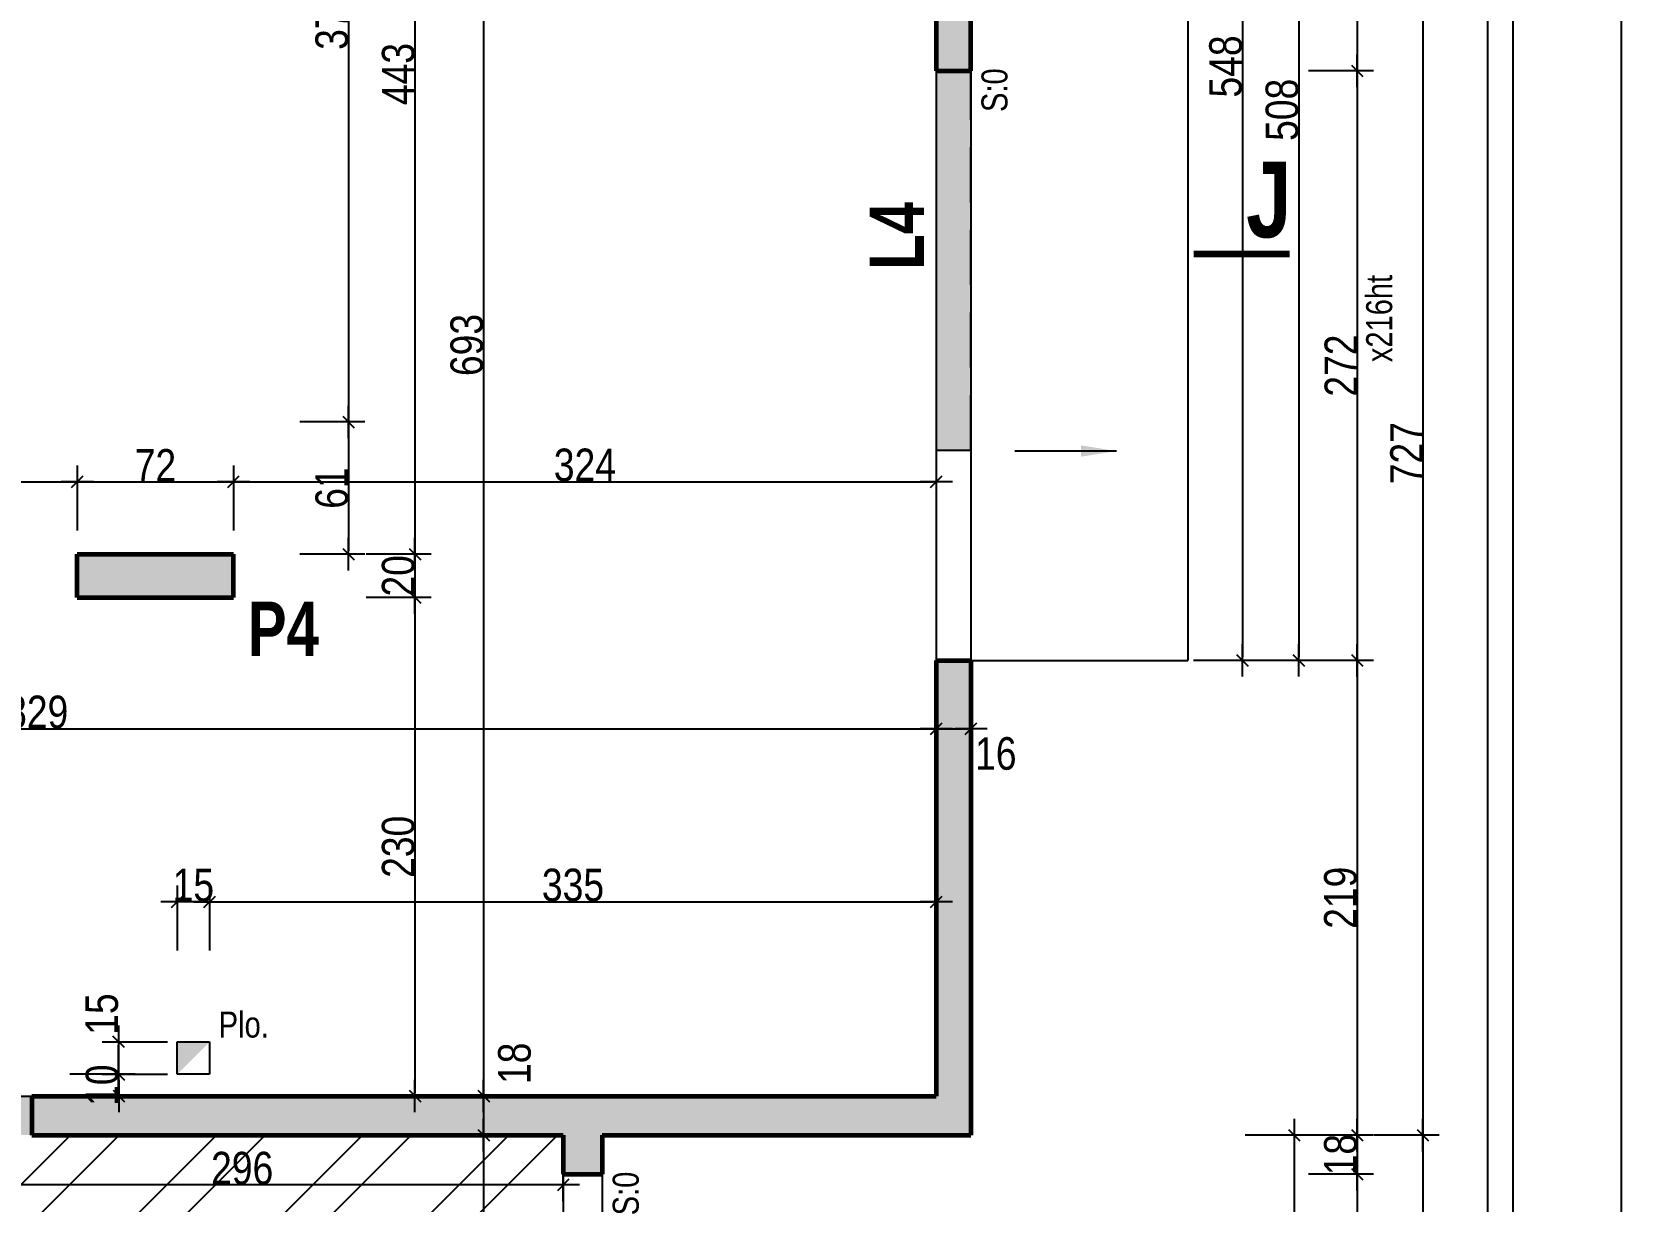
# Model space of a CAD drawing. Header units: millimetres. Extents: x -1734 to 5256, y -3612 to 588.
# Drawn here: x 4524 to 5256, y -1079 to -540 of the extents above; entities that cross this region are included whole.
import ezdxf
from ezdxf.enums import TextEntityAlignment as Align

# ---------------------------------------------------------------- set-up
doc = ezdxf.new("R2010")
doc.units = ezdxf.units.MM
doc.linetypes.add('CACHEX2', pattern=[19.05, 12.7, -6.35])
for name, color, linetype in [('01_Cad_2', 5, 'Continuous'), ('01_cote_gen', 4, 'Continuous'), ('01_linteaux', 2, 'Continuous'), ('01_murs_sup', 2, 'CACHEX2'), ('01_poch_murs', 253, 'Continuous'), ('01_poch_poteaux', 250, 'Continuous'), ('01_resv', 32, 'Continuous'), ('01_texte', 230, 'Continuous'), ('AA_COTES', 2, 'Continuous')]:
    doc.layers.add(name, color=color, linetype=linetype)
doc.layers.add('01_murs_coup', color=5, linetype='Continuous', lineweight=60)
doc.styles.add('impact', font='impact.ttf')
doc.styles.add('MATTE_TXT', font='arial.ttf')
doc.styles.add('STYLE2', font='ARIALN.TTF')
doc.dimstyles.new('JB50', dxfattribs={"dimscale": 0.1, "dimtxt": 150, "dimasz": 15, "dimexe": 0.1, "dimexo": 0.1, "dimgap": 0.09, "dimtad": 1, "dimdec": 1, "dimdsep": 46, "dimtxsty": 'STYLE2', "dimblk1": 'BOND_G', "dimblk2": 'BOND_D', "dimsah": 1, "dimcen": 1.5, "dimdle": 0.01, "dimse1": 1, "dimse2": 1, "dimclrd": 4, "dimclre": 2, "dimclrt": 6, "dimazin": 2, "dimtfac": 2.333333, "dimtdec": 1, "dimtix": 1, "dimtmove": 2, "dimatfit": 3, "dimldrblk": 'BOND_G', "dimfxl": 1, "dimtolj": 1, "dimtzin": 0, "dimarcsym": 0})

# ---------------------------------------------------------------- blocks, each defined once
blk = doc.blocks.new('BOND_G')
at = {"layer": 'AA_COTES', "color": 0}
for p, q in [((0, -5), (0, 15)), ((5, 0), (-5, 0)), ((1.77, 1.77), (-1.77, -1.77))]:
    blk.add_line(p, q, dxfattribs=at)
blk = doc.blocks.new('BOND_D')
at = {"layer": 'AA_COTES', "color": 0}
for p, q in [((0, 5), (0, -15)), ((5, 0), (-5, 0)), ((-1.77, -1.77), (1.77, 1.77))]:
    blk.add_line(p, q, dxfattribs=at)
blk = doc.blocks.new('*D95')
at = {"layer": '01_cote_gen', "color": 4, "lineweight": -2, "transparency": 16777216}
blk.add_line((4113.23, -861.21), (4939.23, -861.21), dxfattribs=at)
at = {"layer": 'DEFPOINTS', "color": 0}
for p in [(4940.73, -861.21), (4111.73, -896.64), (4940.73, -931.28)]:
    blk.add_point(p, dxfattribs=at)
at = {"layer": '01_cote_gen', "color": 4, "lineweight": -2, "transparency": 16777216, "xscale": 1.5, "yscale": 1.5, "zscale": 1.5, "rotation": 180}
blk.add_blockref('BOND_G', (4111.73, -861.21), dxfattribs=at)
at = {"layer": '01_cote_gen', "color": 4, "lineweight": -2, "transparency": 16777216, "xscale": 1.5, "yscale": 1.5, "zscale": 1.5}
blk.add_blockref('BOND_D', (4940.73, -861.21), dxfattribs=at)
at = {"layer": '01_cote_gen', "color": 6, "transparency": 16777216, "insert": (4526.23, -853.55), "char_height": 15, "attachment_point": 5, "style": 'STYLE2'}
blk.add_mtext('\\A1;829', dxfattribs=at)
blk = doc.blocks.new('*D96')
at = {"layer": '01_cote_gen', "color": 4, "lineweight": -2, "transparency": 16777216}
blk.add_line((4942.23, -861.21), (4955.23, -861.21), dxfattribs=at)
at = {"layer": 'DEFPOINTS', "color": 0}
for p in [(4956.73, -861.21), (4940.73, -931.28), (4956.73, -939.72)]:
    blk.add_point(p, dxfattribs=at)
at = {"layer": '01_cote_gen', "color": 4, "lineweight": -2, "transparency": 16777216, "xscale": 1.5, "yscale": 1.5, "zscale": 1.5, "rotation": 180}
blk.add_blockref('BOND_G', (4940.73, -861.21), dxfattribs=at)
at = {"layer": '01_cote_gen', "color": 4, "lineweight": -2, "transparency": 16777216, "xscale": 1.5, "yscale": 1.5, "zscale": 1.5}
blk.add_blockref('BOND_D', (4956.73, -861.21), dxfattribs=at)
at = {"layer": '01_cote_gen', "color": 6, "transparency": 16777216, "insert": (4968.17, -872.73), "char_height": 15, "attachment_point": 5, "style": 'STYLE2'}
blk.add_mtext('\\A1;16', dxfattribs=at)
blk = doc.blocks.new('*D115')
at = {"layer": '01_cote_gen', "color": 4, "lineweight": -2, "transparency": 16777216}
blk.add_line((5165.04, -323.19), (5165.04, -1047.18), dxfattribs=at)
at = {"layer": 'DEFPOINTS', "color": 0}
for p in [(4988.43, -321.69), (5130.52, -1048.68), (5165.04, -1048.68)]:
    blk.add_point(p, dxfattribs=at)
at = {"layer": '01_cote_gen', "color": 4, "lineweight": -2, "transparency": 16777216, "xscale": 1.5, "yscale": 1.5, "zscale": 1.5}
for name, p, rotation in [('BOND_G', (5165.04, -321.69), 90), ('BOND_D', (5165.04, -1048.68), 270)]:
    blk.add_blockref(name, p, dxfattribs=dict(at, rotation=rotation))
at = {"layer": '01_cote_gen', "color": 6, "transparency": 16777216, "insert": (5157.5, -734.1), "char_height": 15, "attachment_point": 5, "rotation": 90, "style": 'STYLE2'}
blk.add_mtext('\\A1;727', dxfattribs=at)
blk = doc.blocks.new('*D116')
at = {"layer": '01_murs_coup', "color": 4, "lineweight": -2, "transparency": 16777216}
blk.add_line((5134.79, -323.19), (5134.79, -556.19), dxfattribs=at)
at = {"layer": 'DEFPOINTS', "color": 0}
for p in [(5030.94, -321.69), (5030.94, -557.69), (5134.79, -557.69)]:
    blk.add_point(p, dxfattribs=at)
at = {"layer": '01_murs_coup', "color": 4, "lineweight": -2, "transparency": 16777216, "xscale": 1.5, "yscale": 1.5, "zscale": 1.5}
for name, p, rotation in [('BOND_G', (5134.79, -321.69), 90), ('BOND_D', (5134.79, -557.69), 270)]:
    blk.add_blockref(name, p, dxfattribs=dict(at, rotation=rotation))
at = {"layer": '01_murs_coup', "color": 6, "transparency": 16777216, "insert": (5127.12, -439.69), "char_height": 15, "attachment_point": 5, "rotation": 90, "style": 'STYLE2'}
blk.add_mtext('\\A1;236', dxfattribs=at)
blk = doc.blocks.new('*D117')
at = {"layer": '01_cote_gen', "color": 4, "lineweight": -2, "transparency": 16777216}
blk.add_line((5134.79, -559.19), (5134.79, -828.19), dxfattribs=at)
at = {"layer": 'DEFPOINTS', "color": 0}
for p in [(5127.29, -557.69), (5028.94, -829.69), (5134.79, -829.69)]:
    blk.add_point(p, dxfattribs=at)
at = {"layer": '01_cote_gen', "color": 4, "lineweight": -2, "transparency": 16777216, "xscale": 1.5, "yscale": 1.5, "zscale": 1.5}
for name, p, rotation in [('BOND_G', (5134.79, -557.69), 90), ('BOND_D', (5134.79, -829.69), 270)]:
    blk.add_blockref(name, p, dxfattribs=dict(at, rotation=rotation))
at = {"layer": '01_cote_gen', "color": 6, "transparency": 16777216, "insert": (5127.25, -693.69), "char_height": 15, "attachment_point": 5, "rotation": 90, "style": 'STYLE2'}
blk.add_mtext('\\A1;272', dxfattribs=at)
blk = doc.blocks.new('*D118')
at = {"layer": '01_cote_gen', "color": 4, "lineweight": -2, "transparency": 16777216}
blk.add_line((5134.79, -831.19), (5134.79, -1047.18), dxfattribs=at)
at = {"layer": 'DEFPOINTS', "color": 0}
for p in [(5112.29, -829.69), (5028.94, -1048.68), (5134.79, -1048.68)]:
    blk.add_point(p, dxfattribs=at)
at = {"layer": '01_cote_gen', "color": 4, "lineweight": -2, "transparency": 16777216, "xscale": 1.5, "yscale": 1.5, "zscale": 1.5}
for name, p, rotation in [('BOND_G', (5134.79, -829.69), 90), ('BOND_D', (5134.79, -1048.68), 270)]:
    blk.add_blockref(name, p, dxfattribs=dict(at, rotation=rotation))
at = {"layer": '01_cote_gen', "color": 6, "transparency": 16777216, "insert": (5127.12, -939.19), "char_height": 15, "attachment_point": 5, "rotation": 90, "style": 'STYLE2'}
blk.add_mtext('\\A1;219', dxfattribs=at)
blk = doc.blocks.new('*D119')
at = {"layer": '01_cote_gen', "color": 4, "lineweight": -2, "transparency": 16777216}
blk.add_line((5165.04, -1050.18), (5165.04, -1900.2), dxfattribs=at)
at = {"layer": 'DEFPOINTS', "color": 0}
for p in [(5028.94, -1048.68), (4858.94, -1901.7), (5165.04, -1901.7)]:
    blk.add_point(p, dxfattribs=at)
at = {"layer": '01_cote_gen', "color": 4, "lineweight": -2, "transparency": 16777216, "xscale": 1.5, "yscale": 1.5, "zscale": 1.5}
for name, p, rotation in [('BOND_G', (5165.04, -1048.68), 90), ('BOND_D', (5165.04, -1901.7), 270)]:
    blk.add_blockref(name, p, dxfattribs=dict(at, rotation=rotation))
at = {"layer": '01_cote_gen', "color": 6, "transparency": 16777216, "insert": (5157.38, -1475.19), "char_height": 15, "attachment_point": 5, "rotation": 90, "style": 'STYLE2'}
blk.add_mtext('\\A1;853', dxfattribs=at)
blk = doc.blocks.new('*D129')
at = {"layer": '01_cote_gen', "color": 4, "lineweight": -2, "transparency": 16777216}
blk.add_line((5134.79, -1050.18), (5134.79, -1065.2), dxfattribs=at)
at = {"layer": 'DEFPOINTS', "color": 0}
for p in [(4968.25, -1048.68), (4858.94, -1066.7), (5134.79, -1066.7)]:
    blk.add_point(p, dxfattribs=at)
at = {"layer": '01_cote_gen', "color": 4, "lineweight": -2, "transparency": 16777216, "xscale": 1.5, "yscale": 1.5, "zscale": 1.5}
for name, p, rotation in [('BOND_G', (5134.79, -1048.68), 90), ('BOND_D', (5134.79, -1066.7), 270)]:
    blk.add_blockref(name, p, dxfattribs=dict(at, rotation=rotation))
at = {"layer": '01_cote_gen', "color": 6, "transparency": 16777216, "insert": (5127.12, -1057.69), "char_height": 15, "attachment_point": 5, "rotation": 90, "style": 'STYLE2'}
blk.add_mtext('\\A1;18', dxfattribs=at)
blk = doc.blocks.new('*D130')
at = {"layer": '01_cote_gen', "color": 4, "lineweight": -2, "transparency": 16777216}
blk.add_line((5134.79, -1068.2), (5134.79, -1167.2), dxfattribs=at)
at = {"layer": 'DEFPOINTS', "color": 0}
for p in [(4858.94, -1066.7), (4858.94, -1168.7), (5134.79, -1168.7)]:
    blk.add_point(p, dxfattribs=at)
at = {"layer": '01_cote_gen', "color": 4, "lineweight": -2, "transparency": 16777216, "xscale": 1.5, "yscale": 1.5, "zscale": 1.5}
for name, p, rotation in [('BOND_G', (5134.79, -1066.7), 90), ('BOND_D', (5134.79, -1168.7), 270)]:
    blk.add_blockref(name, p, dxfattribs=dict(at, rotation=rotation))
at = {"layer": '01_cote_gen', "color": 6, "transparency": 16777216, "insert": (5127.12, -1117.7), "char_height": 15, "attachment_point": 5, "rotation": 90, "style": 'STYLE2'}
blk.add_mtext('\\A1;102', dxfattribs=at)
blk = doc.blocks.new('*D293')
at = {"layer": '01_cote_gen', "color": 4, "lineweight": -2, "transparency": 16777216}
blk.add_line((5194.9, -323.19), (5194.9, -1900.2), dxfattribs=at)
at = {"layer": 'DEFPOINTS', "color": 0}
for p in [(5172.54, -321.69), (5172.54, -1901.7), (5194.9, -1901.7)]:
    blk.add_point(p, dxfattribs=at)
at = {"layer": '01_cote_gen', "color": 4, "lineweight": -2, "transparency": 16777216, "xscale": 1.5, "yscale": 1.5, "zscale": 1.5}
for name, p, rotation in [('BOND_G', (5194.9, -321.69), 90), ('BOND_D', (5194.9, -1901.7), 270)]:
    blk.add_blockref(name, p, dxfattribs=dict(at, rotation=rotation))
at = {"layer": '01_cote_gen', "color": 6, "transparency": 16777216, "insert": (5187.23, -1111.7), "char_height": 15, "attachment_point": 5, "rotation": 90, "style": 'STYLE2'}
blk.add_mtext('\\A1;1580', dxfattribs=at)
blk = doc.blocks.new('*D294')
at = {"layer": '01_cote_gen', "color": 4, "lineweight": -2, "transparency": 16777216}
blk.add_line((5081.85, -283.19), (5081.85, -828.19), dxfattribs=at)
at = {"layer": 'DEFPOINTS', "color": 0}
for p in [(5053.02, -281.69), (5053.02, -829.69), (5081.85, -829.69)]:
    blk.add_point(p, dxfattribs=at)
at = {"layer": '01_cote_gen', "color": 4, "lineweight": -2, "transparency": 16777216, "xscale": 1.5, "yscale": 1.5, "zscale": 1.5}
for name, p, rotation in [('BOND_G', (5081.85, -281.69), 90), ('BOND_D', (5081.85, -829.69), 270)]:
    blk.add_blockref(name, p, dxfattribs=dict(at, rotation=rotation))
at = {"layer": '01_cote_gen', "color": 6, "transparency": 16777216, "insert": (5074.18, -555.69), "char_height": 15, "attachment_point": 5, "rotation": 90, "style": 'STYLE2'}
blk.add_mtext('\\A1;548', dxfattribs=at)
blk = doc.blocks.new('*D296')
at = {"layer": '01_cote_gen', "color": 4, "lineweight": -2, "transparency": 16777216}
blk.add_line((5107.83, -323.19), (5107.83, -828.19), dxfattribs=at)
at = {"layer": 'DEFPOINTS', "color": 0}
for p in [(5100.33, -321.69), (5006.73, -829.69), (5107.83, -829.69)]:
    blk.add_point(p, dxfattribs=at)
at = {"layer": '01_cote_gen', "color": 4, "lineweight": -2, "transparency": 16777216, "xscale": 1.5, "yscale": 1.5, "zscale": 1.5}
for name, p, rotation in [('BOND_G', (5107.83, -321.69), 90), ('BOND_D', (5107.83, -829.69), 270)]:
    blk.add_blockref(name, p, dxfattribs=dict(at, rotation=rotation))
at = {"layer": '01_cote_gen', "color": 6, "transparency": 16777216, "insert": (5100.17, -575.69), "char_height": 15, "attachment_point": 5, "rotation": 90, "style": 'STYLE2'}
blk.add_mtext('\\A1;508', dxfattribs=at)
blk = doc.blocks.new('*D508')
at = {"layer": '01_cote_gen', "color": 4, "lineweight": -2, "transparency": 16777216}
blk.add_line((4767.23, -1071.68), (4474.23, -1071.68), dxfattribs=at)
at = {"layer": 'DEFPOINTS', "color": 0}
for p in [(4472.73, -1071.68), (4472.73, -1079.18), (4768.73, -1117.7)]:
    blk.add_point(p, dxfattribs=at)
at = {"layer": '01_cote_gen', "color": 4, "lineweight": -2, "transparency": 16777216, "xscale": 1.5, "yscale": 1.5, "zscale": 1.5, "rotation": 180}
blk.add_blockref('BOND_D', (4472.73, -1071.68), dxfattribs=at)
at = {"layer": '01_cote_gen', "color": 4, "lineweight": -2, "transparency": 16777216, "xscale": 1.5, "yscale": 1.5, "zscale": 1.5}
blk.add_blockref('BOND_G', (4768.73, -1071.68), dxfattribs=at)
at = {"layer": '01_cote_gen', "color": 6, "transparency": 16777216, "insert": (4620.73, -1064.01), "char_height": 15, "attachment_point": 5, "style": 'STYLE2'}
blk.add_mtext('\\A1;296', dxfattribs=at)
blk = doc.blocks.new('*D512')
at = {"layer": '01_cote_gen', "color": 4, "lineweight": -2, "transparency": 16777216}
blk.add_line((4955.23, -1123.36), (4788.23, -1123.36), dxfattribs=at)
at = {"layer": 'DEFPOINTS', "color": 0}
for p in [(4956.73, -1048.68), (4786.73, -1101.58), (4786.73, -1123.36)]:
    blk.add_point(p, dxfattribs=at)
at = {"layer": '01_cote_gen', "color": 4, "lineweight": -2, "transparency": 16777216, "xscale": 1.5, "yscale": 1.5, "zscale": 1.5, "rotation": 180}
blk.add_blockref('BOND_D', (4786.73, -1123.36), dxfattribs=at)
at = {"layer": '01_cote_gen', "color": 4, "lineweight": -2, "transparency": 16777216, "xscale": 1.5, "yscale": 1.5, "zscale": 1.5}
blk.add_blockref('BOND_G', (4956.73, -1123.36), dxfattribs=at)
at = {"layer": '01_cote_gen', "color": 6, "transparency": 16777216, "insert": (4871.73, -1115.69), "char_height": 15, "attachment_point": 5, "style": 'STYLE2'}
blk.add_mtext('\\A1;170', dxfattribs=at)
blk = doc.blocks.new('*D517')
at = {"layer": '01_cote_gen', "color": 4, "lineweight": -2, "transparency": 16777216}
blk.add_line((4417.23, -747.26), (4543.23, -747.26), dxfattribs=at)
at = {"layer": 'DEFPOINTS', "color": 0}
for p in [(4544.73, -747.26), (4415.73, -800.68), (4544.73, -800.68)]:
    blk.add_point(p, dxfattribs=at)
at = {"layer": '01_cote_gen', "color": 4, "lineweight": -2, "transparency": 16777216, "xscale": 1.5, "yscale": 1.5, "zscale": 1.5, "rotation": 180}
blk.add_blockref('BOND_G', (4415.73, -747.26), dxfattribs=at)
at = {"layer": '01_cote_gen', "color": 4, "lineweight": -2, "transparency": 16777216, "xscale": 1.5, "yscale": 1.5, "zscale": 1.5}
blk.add_blockref('BOND_D', (4544.73, -747.26), dxfattribs=at)
at = {"layer": '01_cote_gen', "color": 6, "transparency": 16777216, "insert": (4480.23, -739.59), "char_height": 15, "attachment_point": 5, "style": 'STYLE2'}
blk.add_mtext('\\A1;129', dxfattribs=at)
blk = doc.blocks.new('*D518')
at = {"layer": '01_cote_gen', "color": 4, "lineweight": -2, "transparency": 16777216}
blk.add_line((4546.23, -747.26), (4615.23, -747.26), dxfattribs=at)
at = {"layer": 'DEFPOINTS', "color": 0}
for p in [(4616.73, -747.26), (4544.73, -800.68), (4616.73, -800.68)]:
    blk.add_point(p, dxfattribs=at)
at = {"layer": '01_cote_gen', "color": 4, "lineweight": -2, "transparency": 16777216, "xscale": 1.5, "yscale": 1.5, "zscale": 1.5, "rotation": 180}
blk.add_blockref('BOND_G', (4544.73, -747.26), dxfattribs=at)
at = {"layer": '01_cote_gen', "color": 4, "lineweight": -2, "transparency": 16777216, "xscale": 1.5, "yscale": 1.5, "zscale": 1.5}
blk.add_blockref('BOND_D', (4616.73, -747.26), dxfattribs=at)
at = {"layer": '01_cote_gen', "color": 6, "transparency": 16777216, "insert": (4580.73, -739.72), "char_height": 15, "attachment_point": 5, "style": 'STYLE2'}
blk.add_mtext('\\A1;72', dxfattribs=at)
blk = doc.blocks.new('*D519')
at = {"layer": '01_cote_gen', "color": 4, "lineweight": -2, "transparency": 16777216}
blk.add_line((4618.23, -747.26), (4939.23, -747.26), dxfattribs=at)
at = {"layer": 'DEFPOINTS', "color": 0}
for p in [(4940.73, -747.26), (4616.73, -800.68), (4940.73, -800.68)]:
    blk.add_point(p, dxfattribs=at)
at = {"layer": '01_cote_gen', "color": 4, "lineweight": -2, "transparency": 16777216, "xscale": 1.5, "yscale": 1.5, "zscale": 1.5, "rotation": 180}
blk.add_blockref('BOND_G', (4616.73, -747.26), dxfattribs=at)
at = {"layer": '01_cote_gen', "color": 4, "lineweight": -2, "transparency": 16777216, "xscale": 1.5, "yscale": 1.5, "zscale": 1.5}
blk.add_blockref('BOND_D', (4940.73, -747.26), dxfattribs=at)
at = {"layer": '01_cote_gen', "color": 6, "transparency": 16777216, "insert": (4778.73, -739.59), "char_height": 15, "attachment_point": 5, "style": 'STYLE2'}
blk.add_mtext('\\A1;324', dxfattribs=at)
blk = doc.blocks.new('*D593')
at = {"layer": '01_cote_gen', "color": 4, "lineweight": -2, "transparency": 16777216}
blk.add_line((4669.76, -349.19), (4669.76, -718.19), dxfattribs=at)
at = {"layer": 'DEFPOINTS', "color": 0}
for p in [(4570.53, -347.69), (4570.53, -719.69), (4669.76, -719.69)]:
    blk.add_point(p, dxfattribs=at)
at = {"layer": '01_cote_gen', "color": 4, "lineweight": -2, "transparency": 16777216, "xscale": 1.5, "yscale": 1.5, "zscale": 1.5}
for name, p, rotation in [('BOND_G', (4669.76, -347.69), 90), ('BOND_D', (4669.76, -719.69), 270)]:
    blk.add_blockref(name, p, dxfattribs=dict(at, rotation=rotation))
at = {"layer": '01_cote_gen', "color": 6, "transparency": 16777216, "insert": (4662.09, -533.69), "char_height": 15, "attachment_point": 5, "rotation": 90, "style": 'STYLE2'}
blk.add_mtext('\\A1;372', dxfattribs=at)
blk = doc.blocks.new('*D594')
at = {"layer": '01_cote_gen', "color": 4, "lineweight": -2, "transparency": 16777216}
blk.add_line((4669.76, -721.19), (4669.76, -779.18), dxfattribs=at)
at = {"layer": 'DEFPOINTS', "color": 0}
for p in [(4647.26, -719.69), (4593.49, -780.68), (4669.76, -780.68)]:
    blk.add_point(p, dxfattribs=at)
at = {"layer": '01_cote_gen', "color": 4, "lineweight": -2, "transparency": 16777216, "xscale": 1.5, "yscale": 1.5, "zscale": 1.5}
for name, p, rotation in [('BOND_G', (4669.76, -719.69), 90), ('BOND_D', (4669.76, -780.68), 270)]:
    blk.add_blockref(name, p, dxfattribs=dict(at, rotation=rotation))
at = {"layer": '01_cote_gen', "color": 6, "transparency": 16777216, "insert": (4662.09, -750.19), "char_height": 15, "attachment_point": 5, "rotation": 90, "style": 'STYLE2'}
blk.add_mtext('\\A1;61', dxfattribs=at)
blk = doc.blocks.new('*D595')
at = {"layer": '01_cote_gen', "color": 4, "lineweight": -2, "transparency": 16777216}
blk.add_line((4700.4, -339.19), (4700.4, -779.18), dxfattribs=at)
at = {"layer": 'DEFPOINTS', "color": 0}
for p in [(4700.4, -337.69), (4677.26, -780.68), (4700.4, -780.68)]:
    blk.add_point(p, dxfattribs=at)
at = {"layer": '01_cote_gen', "color": 4, "lineweight": -2, "transparency": 16777216, "xscale": 1.5, "yscale": 1.5, "zscale": 1.5}
for name, p, rotation in [('BOND_G', (4700.4, -337.69), 90), ('BOND_D', (4700.4, -780.68), 270)]:
    blk.add_blockref(name, p, dxfattribs=dict(at, rotation=rotation))
at = {"layer": '01_cote_gen', "color": 6, "transparency": 16777216, "insert": (4692.74, -559.19), "char_height": 15, "attachment_point": 5, "rotation": 90, "style": 'STYLE2'}
blk.add_mtext('\\A1;443', dxfattribs=at)
blk = doc.blocks.new('*D596')
at = {"layer": '01_cote_gen', "color": 4, "lineweight": -2, "transparency": 16777216}
blk.add_line((4700.4, -782.18), (4700.4, -799.18), dxfattribs=at)
at = {"layer": 'DEFPOINTS', "color": 0}
for p in [(4692.9, -780.68), (4593.49, -800.68), (4700.4, -800.68)]:
    blk.add_point(p, dxfattribs=at)
at = {"layer": '01_cote_gen', "color": 4, "lineweight": -2, "transparency": 16777216, "xscale": 1.5, "yscale": 1.5, "zscale": 1.5}
for name, p, rotation in [('BOND_G', (4700.4, -780.68), 90), ('BOND_D', (4700.4, -800.68), 270)]:
    blk.add_blockref(name, p, dxfattribs=dict(at, rotation=rotation))
at = {"layer": '01_cote_gen', "color": 6, "transparency": 16777216, "insert": (4692.74, -790.68), "char_height": 15, "attachment_point": 5, "rotation": 90, "style": 'STYLE2'}
blk.add_mtext('\\A1;20', dxfattribs=at)
blk = doc.blocks.new('*D597')
at = {"layer": '01_cote_gen', "color": 4, "lineweight": -2, "transparency": 16777216}
blk.add_line((4700.4, -802.18), (4700.4, -1029.18), dxfattribs=at)
at = {"layer": 'DEFPOINTS', "color": 0}
for p in [(4677.9, -800.68), (4677.9, -1030.68), (4700.4, -1030.68)]:
    blk.add_point(p, dxfattribs=at)
at = {"layer": '01_cote_gen', "color": 4, "lineweight": -2, "transparency": 16777216, "xscale": 1.5, "yscale": 1.5, "zscale": 1.5}
for name, p, rotation in [('BOND_G', (4700.4, -800.68), 90), ('BOND_D', (4700.4, -1030.68), 270)]:
    blk.add_blockref(name, p, dxfattribs=dict(at, rotation=rotation))
at = {"layer": '01_cote_gen', "color": 6, "transparency": 16777216, "insert": (4692.74, -915.68), "char_height": 15, "attachment_point": 5, "rotation": 90, "style": 'STYLE2'}
blk.add_mtext('\\A1;230', dxfattribs=at)
blk = doc.blocks.new('*D598')
at = {"layer": '01_cote_gen', "color": 4, "lineweight": -2, "transparency": 16777216}
blk.add_line((4732.02, -339.19), (4732.02, -1029.18), dxfattribs=at)
at = {"layer": 'DEFPOINTS', "color": 0}
for p in [(4740.73, -337.69), (4732.02, -1030.68), (4740.73, -1030.68)]:
    blk.add_point(p, dxfattribs=at)
at = {"layer": '01_cote_gen', "color": 4, "lineweight": -2, "transparency": 16777216, "xscale": 1.5, "yscale": 1.5, "zscale": 1.5}
for name, p, rotation in [('BOND_G', (4732.02, -337.69), 90), ('BOND_D', (4732.02, -1030.68), 270)]:
    blk.add_blockref(name, p, dxfattribs=dict(at, rotation=rotation))
at = {"layer": '01_cote_gen', "color": 6, "transparency": 16777216, "insert": (4724.35, -684.19), "char_height": 15, "attachment_point": 5, "rotation": 90, "style": 'STYLE2'}
blk.add_mtext('\\A1;693', dxfattribs=at)
blk = doc.blocks.new('*D599')
at = {"layer": '01_cote_gen', "color": 4, "lineweight": -2, "transparency": 16777216}
blk.add_line((4732.02, -1032.18), (4732.02, -1047.18), dxfattribs=at)
at = {"layer": 'DEFPOINTS', "color": 0}
for p in [(4739.52, -1030.68), (4732.02, -1048.68), (4739.52, -1048.68)]:
    blk.add_point(p, dxfattribs=at)
at = {"layer": '01_cote_gen', "color": 4, "lineweight": -2, "transparency": 16777216, "xscale": 1.5, "yscale": 1.5, "zscale": 1.5}
for name, p, rotation in [('BOND_G', (4732.02, -1030.68), 90), ('BOND_D', (4732.02, -1048.68), 270)]:
    blk.add_blockref(name, p, dxfattribs=dict(at, rotation=rotation))
at = {"layer": '01_cote_gen', "color": 6, "transparency": 16777216, "insert": (4746.32, -1015.56), "char_height": 15, "attachment_point": 5, "rotation": 90, "style": 'STYLE2'}
blk.add_mtext('\\A1;18', dxfattribs=at)
blk = doc.blocks.new('*D600')
at = {"layer": '01_cote_gen', "color": 4, "lineweight": -2, "transparency": 16777216}
blk.add_line((4732.02, -1050.18), (4732.02, -1171.18), dxfattribs=at)
at = {"layer": 'DEFPOINTS', "color": 0}
for p in [(4739.52, -1048.68), (4732.02, -1172.68), (4739.52, -1172.68)]:
    blk.add_point(p, dxfattribs=at)
at = {"layer": '01_cote_gen', "color": 4, "lineweight": -2, "transparency": 16777216, "xscale": 1.5, "yscale": 1.5, "zscale": 1.5}
for name, p, rotation in [('BOND_G', (4732.02, -1048.68), 90), ('BOND_D', (4732.02, -1172.68), 270)]:
    blk.add_blockref(name, p, dxfattribs=dict(at, rotation=rotation))
at = {"layer": '01_cote_gen', "color": 6, "transparency": 16777216, "insert": (4724.15, -1100.45), "char_height": 15, "attachment_point": 5, "rotation": 90, "style": 'STYLE2'}
blk.add_mtext('\\A1;124', dxfattribs=at)
blk = doc.blocks.new('*D604')
at = {"layer": '01_cote_gen', "color": 4, "lineweight": -2, "transparency": 16777216}
blk.add_line((5105.69, -1050.18), (5105.69, -1260.2), dxfattribs=at)
at = {"layer": 'DEFPOINTS', "color": 0}
for p in [(4956.73, -1048.68), (4886.73, -1261.7), (5105.69, -1261.7)]:
    blk.add_point(p, dxfattribs=at)
at = {"layer": '01_cote_gen', "color": 4, "lineweight": -2, "transparency": 16777216, "xscale": 1.5, "yscale": 1.5, "zscale": 1.5}
for name, p, rotation in [('BOND_G', (5105.69, -1048.68), 90), ('BOND_D', (5105.69, -1261.7), 270)]:
    blk.add_blockref(name, p, dxfattribs=dict(at, rotation=rotation))
at = {"layer": '01_cote_gen', "color": 6, "transparency": 16777216, "insert": (5098.02, -1155.19), "char_height": 15, "attachment_point": 5, "rotation": 90, "style": 'STYLE2'}
blk.add_mtext('\\A1;213', dxfattribs=at)
blk = doc.blocks.new('*D762')
at = {"layer": '01_cote_gen', "color": 4, "lineweight": -2, "transparency": 16777216}
for p, q in [((4589.23, -941.04), (4587.73, -941.04)), ((4605.73, -941.04), (4590.73, -941.04)), ((4607.23, -941.04), (4608.73, -941.04))]:
    blk.add_line(p, q, dxfattribs=at)
at = {"layer": 'DEFPOINTS', "color": 0}
for p in [(4590.73, -941.04), (4590.73, -1005.63), (4605.73, -1005.63)]:
    blk.add_point(p, dxfattribs=at)
at = {"layer": '01_cote_gen', "color": 4, "lineweight": -2, "transparency": 16777216, "xscale": 1.5, "yscale": 1.5, "zscale": 1.5}
blk.add_blockref('BOND_D', (4590.73, -941.04), dxfattribs=at)
at = {"layer": '01_cote_gen', "color": 4, "lineweight": -2, "transparency": 16777216, "xscale": 1.5, "yscale": 1.5, "zscale": 1.5, "rotation": 180}
blk.add_blockref('BOND_G', (4605.73, -941.04), dxfattribs=at)
at = {"layer": '01_cote_gen', "color": 6, "transparency": 16777216, "insert": (4598.23, -933.37), "char_height": 15, "attachment_point": 5, "style": 'STYLE2'}
blk.add_mtext('\\A1;15', dxfattribs=at)
blk = doc.blocks.new('*D763')
at = {"layer": '01_cote_gen', "color": 4, "lineweight": -2, "transparency": 16777216}
blk.add_line((4607.23, -941.04), (4939.23, -941.04), dxfattribs=at)
at = {"layer": 'DEFPOINTS', "color": 0}
for p in [(4940.73, -941.04), (4605.73, -948.54), (4940.73, -948.54)]:
    blk.add_point(p, dxfattribs=at)
at = {"layer": '01_cote_gen', "color": 4, "lineweight": -2, "transparency": 16777216, "xscale": 1.5, "yscale": 1.5, "zscale": 1.5, "rotation": 180}
blk.add_blockref('BOND_G', (4605.73, -941.04), dxfattribs=at)
at = {"layer": '01_cote_gen', "color": 4, "lineweight": -2, "transparency": 16777216, "xscale": 1.5, "yscale": 1.5, "zscale": 1.5}
blk.add_blockref('BOND_D', (4940.73, -941.04), dxfattribs=at)
at = {"layer": '01_cote_gen', "color": 6, "transparency": 16777216, "insert": (4773.23, -933.37), "char_height": 15, "attachment_point": 5, "style": 'STYLE2'}
blk.add_mtext('\\A1;335', dxfattribs=at)
blk = doc.blocks.new('*D764')
at = {"layer": '01_cote_gen', "color": 4, "lineweight": -2, "transparency": 16777216}
for p, q in [((4563.85, -1019.13), (4563.85, -1017.63)), ((4563.85, -1030.68), (4563.85, -1020.63)), ((4563.85, -1032.18), (4563.85, -1033.68))]:
    blk.add_line(p, q, dxfattribs=at)
at = {"layer": 'DEFPOINTS', "color": 0}
for p in [(4563.85, -1020.63), (4604.46, -1020.63), (4604.46, -1030.68)]:
    blk.add_point(p, dxfattribs=at)
at = {"layer": '01_cote_gen', "color": 4, "lineweight": -2, "transparency": 16777216, "xscale": 1.5, "yscale": 1.5, "zscale": 1.5}
for name, p, rotation in [('BOND_D', (4563.85, -1020.63), 270), ('BOND_G', (4563.85, -1030.68), 90)]:
    blk.add_blockref(name, p, dxfattribs=dict(at, rotation=rotation))
at = {"layer": '01_cote_gen', "color": 6, "transparency": 16777216, "insert": (4556.18, -1025.66), "char_height": 15, "attachment_point": 5, "rotation": 90, "style": 'STYLE2'}
blk.add_mtext('\\A1;10', dxfattribs=at)
blk = doc.blocks.new('*D765')
at = {"layer": '01_cote_gen', "color": 4, "lineweight": -2, "transparency": 16777216}
blk.add_line((4563.75, -1019.13), (4563.75, -1007.13), dxfattribs=at)
at = {"layer": 'DEFPOINTS', "color": 0}
for p in [(4563.75, -1005.63), (4590.73, -1005.63), (4590.73, -1020.63)]:
    blk.add_point(p, dxfattribs=at)
at = {"layer": '01_cote_gen', "color": 4, "lineweight": -2, "transparency": 16777216, "xscale": 1.5, "yscale": 1.5, "zscale": 1.5}
for name, p, rotation in [('BOND_D', (4563.75, -1005.63), 90), ('BOND_G', (4563.75, -1020.63), 270)]:
    blk.add_blockref(name, p, dxfattribs=dict(at, rotation=rotation))
at = {"layer": '01_cote_gen', "color": 6, "transparency": 16777216, "insert": (4556.08, -992.86), "char_height": 15, "attachment_point": 5, "rotation": 90, "style": 'STYLE2'}
blk.add_mtext('\\A1;15', dxfattribs=at)

msp = doc.modelspace()

# ---------------------------------------------------------------- hatches: boundary and pattern name
at = {"layer": '01_murs_sup'}
h = msp.add_hatch(dxfattribs=at)
h.set_pattern_fill('DASH', color=256, scale=2.5, angle=135)
h.set_pattern_definition([(135, (-68736.468, 24963.4096), (-11.22532015, 9e-16), [7.9375, -7.9375])])
h.paths.add_polyline_path([(4956.73, -829.69), (4940.73, -829.69), (4940.73, -1030.68), (4111.73, -1030.68), (4111.73, -337.69), (4940.73, -337.69), (4940.73, -732.69), (4956.73, -732.69), (4956.73, -321.69), (4016.73, -321.69), (4016.73, -337.69), (4093.73, -337.69), (4093.73, -1030.68), (3489.73, -1030.68), (3489.73, -1048.68), (3629.73, -1048.68), (3629.73, -1065.68), (3639.73, -1065.68), (3639.73, -1048.68), (4093.73, -1048.68), (4093.73, -1172.68), (3639.73, -1172.68), (3639.73, -1167.68), (3629.73, -1167.68), (3629.73, -1172.68), (3489.73, -1172.68), (3489.73, -1190.68), (4093.73, -1190.68), (4093.73, -1743.7), (4073.73, -1743.7), (4073.73, -1759.7), (4093.73, -1759.7), (4093.73, -1901.7), (4786.73, -1901.7), (4786.73, -1168.7), (4768.73, -1168.7), (4768.73, -1885.7), (4111.73, -1885.7), (4111.73, -1048.68), (4768.73, -1048.68), (4768.73, -1066.7), (4786.73, -1066.7), (4786.73, -1048.68), (4956.73, -1048.68)])
at = {"layer": '01_poch_murs'}
h = msp.add_hatch(dxfattribs=at)
h.set_pattern_fill('ANSI32', color=256, scale=5)
h.paths.add_polyline_path([(4093.73, -1048.68), (3639.73, -1048.68), (3639.73, -1065.68), (3629.73, -1065.68), (3629.73, -1048.68), (3489.73, -1048.68), (3387.73, -1048.68), (3128.73, -1048.68), (3128.73, -988.68), (2960.73, -988.68), (2960.73, -1048.68), (2810.73, -1048.68), (2708.73, -1048.68), (2387.73, -1048.68), (2387.73, -337.69), (2260.73, -337.69), (2260.73, -343.69), (2250.73, -343.69), (2250.73, -337.69), (2167.73, -337.69), (2167.73, -343.69), (2167.73, -349.69), (2257.72, -349.69, -0.414214), (2167.73, -439.68), (2167.73, -445.68), (2167.73, -451.68), (2250.73, -451.68), (2250.73, -445.68), (2260.73, -445.68), (2260.73, -451.68), (2260.73, -672.68), (2242.73, -672.68), (2077.73, -672.68), (2077.73, -857.68), (2077.73, -864.68), (2087.73, -864.68, -0.213422), (2077.73, -887.04), (2077.73, -896.93, -0.350001), (2147.73, -984.68), (2077.73, -984.68), (2077.73, -990.68), (2077.73, -1048.68), (2059.73, -1048.68), (2059.73, -1172.68), (2332.73, -1172.68), (2387.73, -1172.68), (2701.73, -1172.68), (3387.73, -1172.68), (3489.73, -1172.68), (3629.73, -1172.68), (3629.73, -1167.68), (3639.73, -1167.68), (3639.73, -1172.68), (4093.73, -1172.68)])
h.paths.add_polyline_path([(4768.73, -1066.7), (4768.73, -1048.68), (4523.73, -1048.68), (4111.73, -1048.68), (4111.73, -1172.68), (4349.73, -1172.68), (4451.73, -1172.68), (4768.73, -1172.68), (4768.73, -1168.7)])
h.paths.add_polyline_path([(2057.73, -1048.68), (2039.73, -1048.68), (2039.73, -1013.68), (1696.73, -1013.68), (1696.73, -1048.68), (1414.73, -1048.68), (1363.73, -1048.68), (1363.73, -1155.16), (1363.73, -1172.74), (1414.73, -1172.74), (2057.73, -1172.74)])
h.paths.add_polyline_path([(1363.73, -1048.68), (1312.73, -1048.68), (830.73, -1048.68), (728.73, -1048.68), (690.73, -1048.68), (690.73, -1172.7), (711.73, -1172.7), (713.73, -1172.7), (813.73, -1172.72), (1323.73, -1172.74), (1363.73, -1172.74), (1363.73, -1155.16), (1363.73, -1149.88)])
h.paths.add_polyline_path([(2387.73, -161.7), (2387.73, -22.7), (2387.73, 67.3), (2387.73, 125.3), (2387.73, 215.3), (2387.73, 296.3), (2263.73, 296.3), (2263.73, 215.3), (2263.73, 125.3), (2263.73, 67.3), (2263.73, -22.7), (2263.73, -161.7), (2263.73, -311.7), (2263.73, -321.69), (2387.73, -321.69), (2387.73, -311.7)])
h.paths.add_polyline_path([(2387.73, -321.69), (2263.73, -321.69), (2263.73, -337.69), (2387.73, -337.69)])
h = msp.add_hatch(color=256, dxfattribs=at)
h.dxf.hatch_style = 1
h.paths.add_polyline_path([(2821.73, -321.69), (2675.73, -321.69), (2675.73, -337.69), (2821.73, -337.69)])
h.paths.add_polyline_path([(3128.73, -321.69), (3003.73, -321.69), (3003.73, -337.69), (3128.73, -337.69)])
h.paths.add_polyline_path([(3210.73, -321.69), (3146.73, -321.69), (3146.73, -337.69), (3210.73, -337.69)])
h.paths.add_polyline_path([(3146.73, -621.69), (3128.73, -621.69), (3128.73, -970.68), (2942.73, -970.68), (2942.73, -1030.68), (2810.73, -1030.68), (2810.73, -1048.68), (2960.73, -1048.68), (2960.73, -988.68), (3128.73, -988.68), (3128.73, -1048.68), (3387.73, -1048.68), (3387.73, -1030.68), (3146.73, -1030.68)])
h.paths.add_polyline_path([(3598.73, -321.69), (3402.73, -321.69), (3402.73, -337.69), (3598.73, -337.69)])
h.paths.add_polyline_path([(3795.73, -321.69), (3695.73, -321.69), (3695.73, -337.69), (3795.73, -337.69)])
h.paths.add_polyline_path([(4286.73, -321.69), (4111.73, -321.69), (4111.73, -337.69), (4286.73, -337.69)])
h.paths.add_polyline_path([(4093.73, -321.69), (4067.73, -321.69), (4067.73, -337.69), (4093.73, -337.69)])
h.paths.add_polyline_path([(4571.73, -321.69), (4383.73, -321.69), (4383.73, -337.69), (4571.73, -337.69)])
h.paths.add_polyline_path([(4956.73, -321.69), (4837.73, -321.69), (4837.73, -337.69), (4940.73, -337.69), (4940.73, -557.69), (4956.73, -557.69)])
h.paths.add_polyline_path([(4956.73, -829.69), (4940.73, -829.69), (4940.73, -1030.68), (4523.73, -1030.68), (4523.73, -1048.68), (4768.73, -1048.68), (4768.73, -1066.7), (4786.73, -1066.7), (4786.73, -1048.68), (4956.73, -1048.68)])
h.paths.add_polyline_path([(4421.73, -1030.68), (4111.73, -1030.68), (4111.73, -621.69), (4093.73, -621.69), (4093.73, -1030.68), (3489.73, -1030.68), (3489.73, -1048.68), (4421.73, -1048.68)])
h.paths.add_polyline_path([(4710.86, -321.69), (4710.86, -337.69), (4710.86, -337.69)])
at = {"layer": '01_poch_poteaux'}
h = msp.add_hatch(color=256, dxfattribs=at)
h.dxf.hatch_style = 1
h.paths.add_polyline_path([(4616.73, -780.68), (4544.73, -780.68), (4544.73, -800.68), (4616.73, -800.68)])

# ---------------------------------------------------------------- linework, layer by layer
at = {"layer": '01_Cad_2'}
msp.add_line((5256.49, 587.72), (5256.49, -2127.28), dxfattribs=at)
at = {"layer": '01_Cad_2', "color": 2}
msp.add_line((5206.49, 537.72), (5206.49, -2127.28), dxfattribs=at)
at = {"layer": '01_linteaux'}
for p, q in [((5056.73, -281.69), (5056.73, -829.69)), ((4940.73, -557.69), (4940.73, -829.69)), ((4956.73, -557.69), (4956.73, -829.69)), ((4956.73, -829.69), (5056.73, -829.69)), ((4421.73, -1030.68), (4523.73, -1030.68)), ((4768.73, -1066.7), (4768.73, -1168.7)), ((4786.73, -1066.7), (4786.73, -1168.7))]:
    msp.add_line(p, q, dxfattribs=at)
at = {"layer": '01_murs_coup'}
for p, q in [((4956.73, -557.69), (4956.73, -321.69)), ((4940.73, -337.69), (4940.73, -557.69)), ((4940.73, -557.69), (4956.73, -557.69)), ((4544.73, -800.68), (4544.73, -780.68)), ((4544.73, -780.68), (4616.73, -780.68)), ((4616.73, -800.68), (4616.73, -780.68)), ((4544.73, -800.68), (4616.73, -800.68)), ((4940.73, -829.69), (4940.73, -1030.68)), ((4940.73, -829.69), (4956.73, -829.69)), ((4956.73, -829.69), (4956.73, -1048.68)), ((4523.73, -1030.68), (4940.73, -1030.68)), ((4523.73, -1030.68), (4523.73, -1048.68)), ((4523.73, -1048.68), (4768.73, -1048.68)), ((4768.73, -1048.68), (4768.73, -1066.7)), ((4786.73, -1048.68), (4956.73, -1048.68)), ((4786.73, -1048.68), (4786.73, -1066.7)), ((4768.73, -1066.7), (4786.73, -1066.7))]:
    msp.add_line(p, q, dxfattribs=at)
at = {"layer": '01_murs_sup', "ltscale": 2}
for p, q in [((4956.73, -732.69), (4956.73, -321.69)), ((4940.73, -337.69), (4940.73, -732.69)), ((4940.73, -732.69), (4956.73, -732.69)), ((4940.73, -829.69), (4940.73, -1030.68)), ((4940.73, -829.69), (4956.73, -829.69)), ((4956.73, -829.69), (4956.73, -1048.68)), ((4111.73, -1030.68), (4940.73, -1030.68)), ((4111.73, -1048.68), (4768.73, -1048.68)), ((4768.73, -1048.68), (4768.73, -1066.7)), ((4786.73, -1048.68), (4956.73, -1048.68)), ((4786.73, -1048.68), (4786.73, -1066.7)), ((4768.73, -1066.7), (4786.73, -1066.7))]:
    msp.add_line(p, q, dxfattribs=at)
at = {"layer": '01_resv'}
for p, q in [((4590.73, -1005.63), (4605.73, -1005.63)), ((4590.73, -1020.63), (4590.73, -1005.63)), ((4605.73, -1005.63), (4605.73, -1020.63)), ((4605.73, -1020.63), (4590.73, -1020.63))]:
    msp.add_line(p, q, dxfattribs=at)
msp.add_solid([(4590.73, -1020.63), (4590.73, -1005.63), (4605.73, -1005.63)], dxfattribs=at)
at = {"layer": '01_texte'}
msp.add_line((5023.88, -733.1), (4976.87, -733.1), dxfattribs=at)
at = {"layer": '01_texte', "const_width": 3}
msp.add_lwpolyline([(5103.69, -642.19), (5059.44, -642.19)], dxfattribs=at)
at = {"layer": '01_texte'}
for points in [[(5023.88, -733.1), (5007.45, -730.5), (5007.45, -733.1)], [(5023.88, -733.1), (5007.45, -735.71), (5007.45, -733.1)]]:
    msp.add_solid(points, dxfattribs=at)

# ---------------------------------------------------------------- texts
at = {"layer": '01_resv', "style": 'MATTE_TXT', "width": 0.8}
msp.add_text('Plo.', height=12, dxfattribs=at).set_placement((4609.91, -1007.29), align=Align.BOTTOM_LEFT)
at = {"layer": '01_texte', "style": 'MATTE_TXT', "width": 0.8}
for s, p in [('S:0', (4977.15, -566.62)), ('x216ht', (5154.5, -671.97)), ('S:0', (4807.15, -1075.62))]:
    msp.add_text(s, height=12, rotation=90, dxfattribs=at).set_placement(p, align=Align.BOTTOM_CENTER)
at = {"layer": '01_texte', "style": 'impact'}
for s, height, rotation, p in [('J', 35, 0, (5094.03, -645.04)), ('L4', 25, 90, (4942.51, -633.82))]:
    msp.add_text(s, height=height, rotation=rotation, dxfattribs=at).set_placement(p, align=Align.BOTTOM_CENTER)
msp.add_text('P4', height=25, dxfattribs=at).set_placement((4639.71, -835.09), align=Align.BOTTOM_CENTER)

# ---------------------------------------------------------------- dimensions: what is measured, and where the dimension line sits
at = {"layer": '01_cote_gen'}
for base, p1, p2, picture, middle in [((5081.85, -829.69), (5053.02, -281.69), (5053.02, -829.69), '*D294', (5074.18, -555.69)), ((5107.83, -829.69), (5100.33, -321.69), (5006.73, -829.69), '*D296', (5100.17, -575.69)), ((5194.9, -1901.7), (5172.54, -321.69), (5172.54, -1901.7), '*D293', (5187.23, -1111.7)), ((4700.4, -780.68), (4700.4, -337.69), (4677.26, -780.68), '*D595', (4692.74, -559.19)), ((4732.02, -1030.68), (4740.73, -337.69), (4740.73, -1030.68), '*D598', (4724.35, -684.19)), ((4669.76, -719.69), (4570.53, -347.69), (4570.53, -719.69), '*D593', (4662.09, -533.69)), ((5134.79, -829.69), (5127.29, -557.69), (5028.94, -829.69), '*D117', (5127.25, -693.69)), ((4669.76, -780.68), (4647.26, -719.69), (4593.49, -780.68), '*D594', (4662.09, -750.19)), ((4700.4, -800.68), (4692.9, -780.68), (4593.49, -800.68), '*D596', (4692.74, -790.68)), ((4700.4, -1030.68), (4677.9, -800.68), (4677.9, -1030.68), '*D597', (4692.74, -915.68)), ((5134.79, -1048.68), (5112.29, -829.69), (5028.94, -1048.68), '*D118', (5127.12, -939.19)), ((4563.8521, -1020.6343), (4604.4601, -1030.6821), (4604.4601, -1020.6343), '*D764', (4556.1845, -1025.6582)), ((5165.04, -1901.7), (5028.94, -1048.68), (4858.94, -1901.7), '*D119', (5157.38, -1475.19)), ((5134.79, -1066.7), (4968.25, -1048.68), (4858.94, -1066.7), '*D129', (5127.12, -1057.69)), ((5105.69, -1261.7), (4956.73, -1048.68), (4886.73, -1261.7), '*D604', (5098.02, -1155.19)), ((5134.79, -1168.7), (4858.94, -1066.7), (4858.94, -1168.7), '*D130', (5127.12, -1117.7))]:
    dim = msp.add_linear_dim(base=base, p1=p1, p2=p2, angle=90, dimstyle='JB50', dxfattribs=at)
    dim.commit()
    dim.dimension.update_dxf_attribs({"geometry": picture, "text_midpoint": middle})
for base, p1, p2, picture, middle in [((5165.04, -1048.68), (4988.43, -321.69), (5130.52, -1048.68), '*D115', (5157.5, -734.1)), ((4563.75, -1005.63), (4590.73, -1020.63), (4590.73, -1005.63), '*D765', (4556.08, -992.86)), ((4732.02, -1048.68), (4739.52, -1030.68), (4739.52, -1048.68), '*D599', (4746.32, -1015.56)), ((4732.02, -1172.68), (4739.52, -1048.68), (4739.52, -1172.68), '*D600', (4724.15, -1100.45))]:
    dim = msp.add_linear_dim(base=base, p1=p1, p2=p2, angle=90, dimstyle='JB50', dxfattribs=at)
    dim.commit()
    dim.dimension.update_dxf_attribs({"geometry": picture, "text_midpoint": middle, "dimtype": 160})
for base, p1, p2, picture, middle in [((4544.73, -747.26), (4415.73, -800.68), (4544.73, -800.68), '*D517', (4480.23, -739.59)), ((4616.73, -747.26), (4544.73, -800.68), (4616.73, -800.68), '*D518', (4580.73, -739.72)), ((4940.73, -747.26), (4616.73, -800.68), (4940.73, -800.68), '*D519', (4778.73, -739.59)), ((4940.73, -861.21), (4111.73, -896.64), (4940.73, -931.28), '*D95', (4526.23, -853.55)), ((4590.73, -941.04), (4605.73, -1005.63), (4590.73, -1005.63), '*D762', (4598.23, -933.37)), ((4940.73, -941.04), (4605.73, -948.54), (4940.73, -948.54), '*D763', (4773.23, -933.37)), ((4472.73, -1071.68), (4768.73, -1117.7), (4472.73, -1079.18), '*D508', (4620.73, -1064.01)), ((4786.73, -1123.36), (4956.73, -1048.68), (4786.73, -1101.58), '*D512', (4871.73, -1115.69))]:
    dim = msp.add_linear_dim(base=base, p1=p1, p2=p2, dimstyle='JB50', dxfattribs=at)
    dim.commit()
    dim.dimension.update_dxf_attribs({"geometry": picture, "text_midpoint": middle})
dim = msp.add_linear_dim(base=(4956.73, -861.21), p1=(4940.73, -931.28), p2=(4956.73, -939.72), dimstyle='JB50', dxfattribs=at)
dim.commit()
dim.dimension.update_dxf_attribs({"geometry": '*D96', "text_midpoint": (4968.17, -872.73), "dimtype": 160})
at = {"layer": '01_murs_coup'}
dim = msp.add_linear_dim(base=(5134.79, -557.69), p1=(5030.94, -321.69), p2=(5030.94, -557.69), angle=90, dimstyle='JB50', dxfattribs=at)
dim.commit()
dim.dimension.update_dxf_attribs({"geometry": '*D116', "text_midpoint": (5127.12, -439.69)})

doc.saveas('drawing.dxf')
